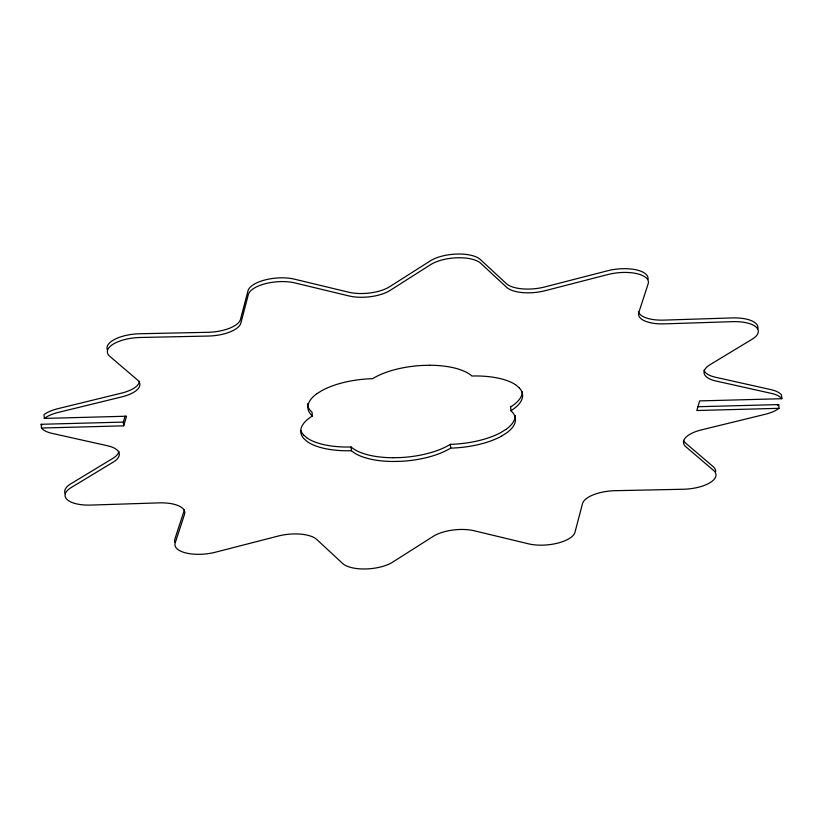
<?xml version="1.0" encoding="UTF-8"?>
<svg xmlns="http://www.w3.org/2000/svg" width="823" height="823" viewBox="0 0 823 823"><rect width="100%" height="100%" fill="white"/><g stroke="black" fill="none" stroke-linecap="round" stroke-linejoin="round"><path stroke-width="1.23" d="M123.347 422.096L41.15 424.287L41.5 428.032L123.697 425.841L123.347 422.096L125.117 416.088M123.697 425.841L126.526 416.222L44.329 418.423L43.979 414.679A28.98 11.789 -5.3 0 1 57.929 408.671L121.567 393.116A28.98 11.789 -5.3 0 0 139.519 381.193M317.194 393.507L321.978 390.544A57.97 23.579 -5.3 0 1 372.654 378.673A57.97 23.579 -5.3 0 1 421.87 365.463L429.75 365.268M505.806 429.493L501.022 432.456A57.97 23.579 -5.3 0 1 450.346 444.327A57.97 23.579 -5.3 0 1 401.13 457.537L393.25 457.732M501.361 436.2L506.155 433.237A57.97 23.579 -5.3 0 0 510.908 410.728A57.97 23.579 -5.3 0 0 519.478 388.096M703.974 370.237A28.98 11.789 -5.3 0 0 715.485 377.243L770.904 389.618A28.98 11.789 -5.3 0 1 781.5 394.968L781.85 398.713L699.653 400.904L696.824 410.523L779.021 408.321L778.671 404.577L697.76 406.737M516.35 385.349L519.447 388.106M306.65 437.651L303.553 434.894M510.599 406.974L510.939 410.718M450.346 444.338L450.695 448.082A57.97 23.579 -5.3 0 1 401.48 461.281L393.6 461.477A57.97 23.579 -5.3 0 1 351.452 450.726A57.97 23.579 -5.3 0 1 306.969 441.406L303.903 438.638A57.97 23.579 -5.3 0 1 312.37 415.975L312.061 412.282A57.97 23.579 -5.3 0 1 307.493 403.743M306.619 437.661A57.97 23.579 -5.3 0 0 351.082 446.982L351.421 450.737M41.5 428.032A28.98 11.789 -5.3 0 0 52.096 433.382L107.515 445.757A28.98 11.789 -5.3 0 1 113.245 462.104L71.107 487.597A28.98 11.789 -5.3 0 0 67.332 499.756A28.98 11.789 -5.3 0 0 90.767 505.085L159.086 502.874A28.98 11.789 -5.3 0 1 184.537 514.272L175.196 542.892A28.98 11.789 -5.3 0 0 186.41 553.077A28.98 11.789 -5.3 0 0 215.42 552.212L278.339 536.02A28.98 11.789 -5.3 0 1 316.69 539.415L342.646 563.477A28.98 11.789 -5.3 0 0 365.844 568.96A28.98 11.789 -5.3 0 0 392.664 562.14L433.32 536.298A28.98 11.789 -5.3 0 1 474.305 530.784L528.592 543.849A28.98 11.789 -5.3 0 0 557.562 543.159A28.98 11.789 -5.3 0 0 574.999 532.203L582.499 503.645A28.98 11.789 -5.3 0 1 615.12 490.693L683.213 489.253A28.98 11.789 -5.3 0 0 710.187 482.576A28.98 11.789 -5.3 0 0 713.572 470.427L685.909 446.796A28.98 11.789 -5.3 0 1 701.433 429.884L765.071 414.329A28.98 11.789 -5.3 0 0 779.021 408.321M44.329 418.423A28.98 11.789 -5.3 0 1 58.268 412.416L121.917 396.861A28.98 11.789 -5.3 0 0 137.441 379.948L109.778 356.318A28.98 11.789 -5.3 0 1 113.163 344.168A28.98 11.789 -5.3 0 1 140.136 337.492L208.219 336.051A28.98 11.789 -5.3 0 0 240.851 323.1L248.351 294.541A28.98 11.789 -5.3 0 1 265.788 283.585A28.98 11.789 -5.3 0 1 294.757 282.896L349.045 295.961A28.98 11.789 -5.3 0 0 390.03 290.447L430.686 264.605A28.98 11.789 -5.3 0 1 457.506 257.784A28.98 11.789 -5.3 0 1 480.704 263.267L506.649 287.33A28.98 11.789 -5.3 0 0 545.011 290.725L607.919 274.532A28.98 11.789 -5.3 0 1 636.94 273.668A28.98 11.789 -5.3 0 1 648.154 283.853L638.813 312.473A28.98 11.789 -5.3 0 0 664.264 323.871L732.583 321.659A28.98 11.789 -5.3 0 1 756.018 326.988A28.98 11.789 -5.3 0 1 752.243 339.148L710.105 364.651A28.98 11.789 -5.3 0 0 715.835 380.987L771.254 393.363A28.98 11.789 -5.3 0 1 781.85 398.713M501.3 436.272A57.97 23.579 -5.3 0 1 450.603 448.124M516.381 385.339A57.97 23.579 -5.3 0 0 471.918 376.018A57.97 23.579 -5.3 0 0 429.76 365.258M312.442 416.016A57.97 23.579 -5.3 0 1 317.164 393.507M174.826 542.306A28.98 11.789 -5.3 0 1 174.846 539.147L184.187 510.527A28.98 11.789 -5.3 0 0 184.352 509.931M65.274 493.872A28.98 11.789 -5.3 0 1 70.757 483.852L112.895 458.349A28.98 11.789 -5.3 0 0 118.903 451.364M41.901 425.131A28.98 11.789 -5.3 0 1 41.15 424.287M107.299 349.703A28.98 11.789 -5.3 0 1 139.787 333.747L207.88 332.307A28.98 11.789 -5.3 0 0 240.501 319.355L248.001 290.797A28.98 11.789 -5.3 0 1 265.438 279.841A28.98 11.789 -5.3 0 1 294.408 279.151L348.695 292.216A28.98 11.789 -5.3 0 0 389.68 286.702L430.336 260.86A28.98 11.789 -5.3 0 1 457.156 254.04A28.98 11.789 -5.3 0 1 480.354 259.523L506.31 283.585A28.98 11.789 -5.3 0 0 544.661 286.98L607.58 270.777A28.98 11.789 -5.3 0 1 647.999 279.295M638.381 311.68A28.98 11.789 -5.3 0 0 663.914 320.116L732.233 317.915A28.98 11.789 -5.3 0 1 757.716 329.231M778.671 404.577A28.98 11.789 -5.3 0 1 777.406 405.472M683.501 440.377A28.98 11.789 -5.3 0 0 685.559 443.052L713.222 466.682A28.98 11.789 -5.3 0 1 715.629 471.857M515.157 415.512A57.97 23.579 -5.3 0 1 505.836 429.493M522.255 391.841A57.97 23.579 -5.3 0 1 510.569 406.963M303.522 434.904A57.97 23.579 -5.3 0 1 300.879 430.47M393.24 457.742A57.97 23.579 -5.3 0 1 351.112 446.982"/></g></svg>
